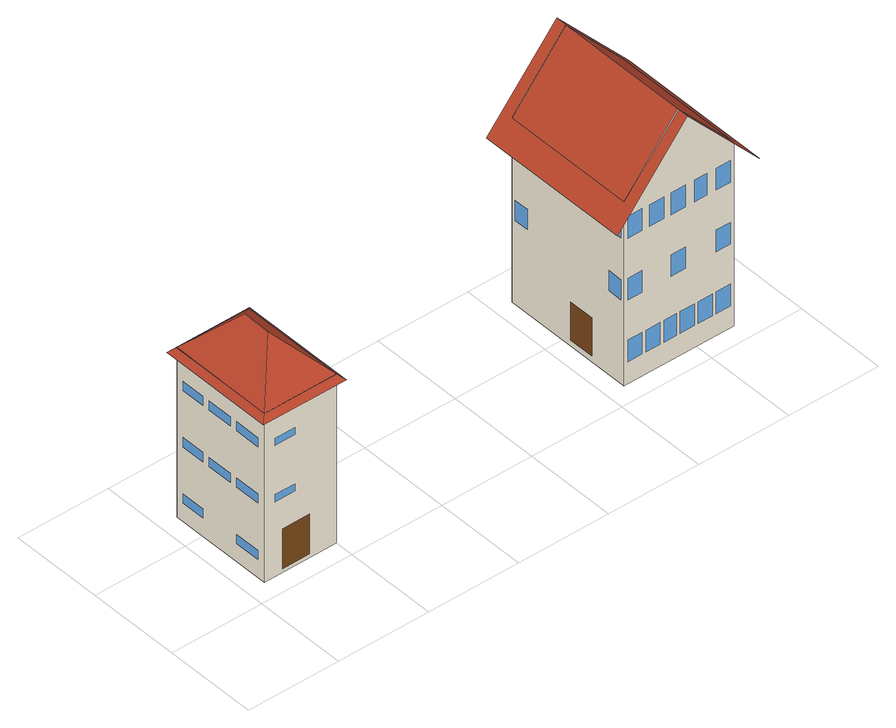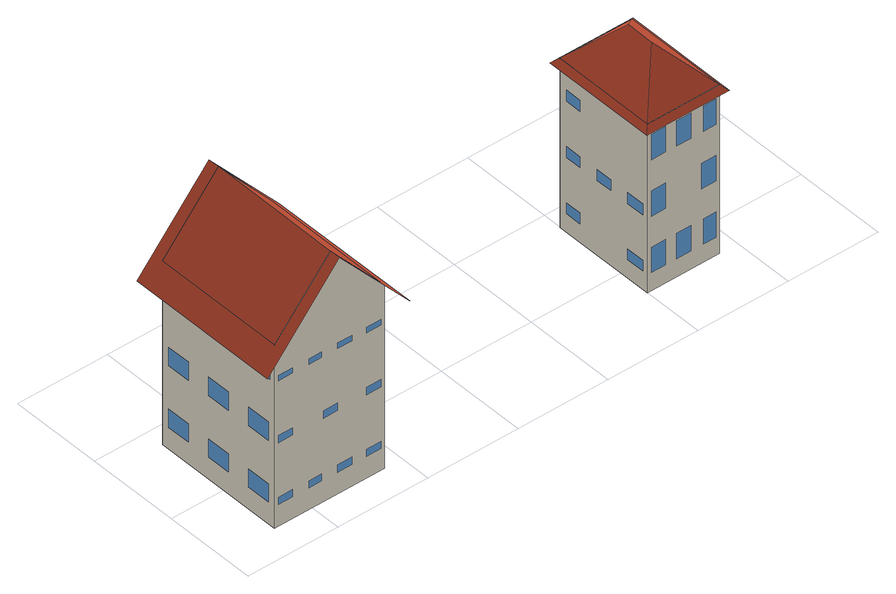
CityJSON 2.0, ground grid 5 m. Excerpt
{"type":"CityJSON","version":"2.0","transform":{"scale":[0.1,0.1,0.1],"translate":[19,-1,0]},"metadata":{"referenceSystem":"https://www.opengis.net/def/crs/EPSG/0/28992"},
"CityObjects":{
"building1":{"type":"Building","attributes":{"roofType":"Hipped","yearOfConstruction":1967,"function":"Residential","storeysAboveGround":3},"geometry":[{"type":"MultiSurface","lod":"3","boundaries":[[[0,1,2,3]],[[4,5,6,7]],[[7,8,9,4]],[[6,8,7]],[[9,5,4]],[[2,8,6,3],[10,11,12,13],[14,15,16,17],[18,19,20,21]],[[12,11,10,13]],[[16,15,14,17]],[[20,19,18,21]],[[1,9,8,2],[22,23,24,25],[26,27,28,29],[30,31,32,33],[34,35,36,37],[38,39,40,41],[42,43,44,45]],[[24,23,22,25]],[[28,27,26,29]],[[32,31,30,33]],[[36,35,34,37]],[[40,39,38,41]],[[44,43,42,45]],[[0,5,9,1],[46,47,48,49],[50,51,52,53],[54,55,56,57],[58,59,60,61],[62,63,64,65],[66,67,68,69],[70,71,72,73],[74,75,76,77]],[[48,47,46,49]],[[52,51,50,53]],[[56,55,54,57]],[[60,59,58,61]],[[64,63,62,65]],[[68,67,66,69]],[[72,71,70,73]],[[76,75,74,77]],[[3,6,5,0],[78,79,80,81],[82,83,84,85],[86,87,88,89],[90,91,92,93],[94,95,96,97],[98,99,100,101],[102,103,104,105],[106,107,108,109]],[[80,79,78,81]],[[84,83,82,85]],[[88,87,86,89]],[[92,91,90,93]],[[96,95,94,97]],[[100,99,98,101]],[[104,103,102,105]],[[108,107,106,109]],[[110,8,6,111]],[[112,9,8,110]],[[5,9,112,113]],[[6,5,113,111]]],"semantics":{"surfaces":[{"type":"GroundSurface"},{"type":"RoofSurface"},{"type":"WallSurface"},{"type":"Door"},{"type":"Window"}],"values":[0,1,1,1,1,2,3,4,4,2,4,4,4,4,4,4,2,4,4,4,4,4,4,4,4,2,4,4,4,4,4,4,4,4,1,1,1,1]}}]},
"building2":{"type":"Building","attributes":{"roofType":"Gabled","yearOfConstruction":1972,"function":"Residential","storeysAboveGround":3},"geometry":[{"type":"MultiSurface","lod":"3","boundaries":[[[114,115,116,117]],[[118,119,120,121]],[[121,122,123,118]],[[117,116,122,121,120],[124,125,126,127],[128,129,130,131],[132,133,134,135],[136,137,138,139],[140,141,142,143],[144,145,146,147],[148,149,150,151],[152,153,154,155],[156,157,158,159],[160,161,162,163],[164,165,166,167],[168,169,170,171],[172,173,174,175],[176,177,178,179]],[[126,125,124,127]],[[130,129,128,131]],[[134,133,132,135]],[[138,137,136,139]],[[142,141,140,143]],[[146,145,144,147]],[[150,149,148,151]],[[154,153,152,155]],[[158,157,156,159]],[[162,161,160,163]],[[166,165,164,167]],[[170,169,168,171]],[[174,173,172,175]],[[178,177,176,179]],[[115,123,122,116],[180,181,182,183],[184,185,186,187],[188,189,190,191],[192,193,194,195],[196,197,198,199],[200,201,202,203],[204,205,206,207],[208,209,210,211],[212,213,214,215],[216,217,218,219]],[[182,181,180,183]],[[186,185,184,187]],[[190,189,188,191]],[[194,193,192,195]],[[198,197,196,199]],[[202,201,200,203]],[[206,205,204,207]],[[210,209,208,211]],[[214,213,212,215]],[[218,217,216,219]],[[115,114,119,118,123],[220,221,222,223],[224,225,226,227],[228,229,230,231],[232,233,234,235],[236,237,238,239],[240,241,242,243],[244,245,246,247],[248,249,250,251],[252,253,254,255],[256,257,258,259],[260,261,262,263]],[[222,221,220,223]],[[226,225,224,227]],[[230,229,228,231]],[[234,233,232,235]],[[238,237,236,239]],[[242,241,240,243]],[[246,245,244,247]],[[250,249,248,251]],[[254,253,252,255]],[[258,257,256,259]],[[262,261,260,263]],[[114,117,120,119],[264,265,266,267],[268,269,270,271],[272,273,274,275],[276,277,278,279],[280,281,282,283],[284,285,286,287],[288,289,290,291],[292,293,294,295],[296,297,298,299]],[[266,265,264,267]],[[270,269,268,271]],[[274,273,272,275]],[[278,277,276,279]],[[282,281,280,283]],[[286,285,284,287]],[[290,289,288,291]],[[294,293,292,295]],[[298,297,296,299]],[[300,301,302,303,118,123,122,121]],[[303,304,305,300,121,120,119,118]]],"semantics":{"surfaces":[{"type":"GroundSurface"},{"type":"RoofSurface"},{"type":"WallSurface"},{"type":"Window"},{"type":"Door"}],"values":[0,1,1,2,3,3,3,3,3,3,3,3,3,3,3,3,3,3,2,3,3,3,3,3,3,3,3,3,3,2,3,3,3,3,3,3,3,3,3,3,3,2,4,3,3,3,3,3,3,3,3,1,1]}}]}
},
"vertices":[
[10,67,0],[50,67,0],[50,10,0],[10,10,0],[30,46,114],[10,67,93],[10,10,93],[30,31,114],[50,10,93],[50,67,93],[20,10,24],[35,10,24],[35,10,2],[20,10,2],[16,10,45],[27,10,45],[27,10,41],[16,10,41],[16,10,76],[27,10,76],[27,10,72],[16,10,72],[50,14,16],[50,23,16],[50,23,10],[50,14,10],[50,54,16],[50,64,16],[50,64,10],[50,54,10],[50,14,47],[50,23,47],[50,23,41],[50,14,41],[50,34,47],[50,43,47],[50,43,41],[50,34,41],[50,54,47],[50,64,47],[50,64,41],[50,54,41],[50,14,78],[50,23,78],[50,23,72],[50,14,72],[48,67,24],[40,67,24],[40,67,10],[48,67,10],[34,67,24],[26,67,24],[26,67,10],[34,67,10],[19,67,24],[12,67,24],[12,67,10],[19,67,10],[48,67,55],[40,67,55],[40,67,41],[48,67,41],[20,67,55],[12,67,55],[12,67,41],[20,67,41],[48,67,86],[40,67,86],[40,67,72],[48,67,72],[34,67,86],[26,67,86],[26,67,72],[34,67,72],[19,67,86],[12,67,86],[12,67,72],[19,67,72],[10,63,15],[10,50,15],[10,50,10],[10,63,10],[10,28,15],[10,14,15],[10,14,10],[10,28,10],[10,63,46],[10,50,46],[10,50,41],[10,63,41],[10,46,46],[10,32,46],[10,32,41],[10,46,41],[10,28,46],[10,14,46],[10,14,41],[10,28,41],[10,63,77],[10,50,77],[10,50,72],[10,63,72],[10,46,77],[10,32,77],[10,32,72],[10,46,72],[10,28,77],[10,14,77],[10,14,72],[10,28,72],[53,7,90],[7,7,90],[53,70,90],[7,70,90],
[210,83,0],[271,83,0],[271,10,0],[210,10,0],[240,83,136],[210,83,101],[210,10,101],[240,10,136],[271,10,101],[271,83,101],[212,10,24],[220,10,24],[220,10,12],[212,10,12],[222,10,24],[230,10,24],[230,10,12],[222,10,12],[232,10,24],[239,10,24],[239,10,12],[232,10,12],[241,10,24],[249,10,24],[249,10,12],[241,10,12],[251,10,24],[259,10,24],[259,10,12],[251,10,12],[261,10,24],[269,10,24],[269,10,12],[261,10,12],[212,10,58],[220,10,58],[220,10,46],[212,10,46],[236,10,58],[244,10,58],[244,10,46],[236,10,46],[261,10,58],[269,10,58],[269,10,46],[261,10,46],[212,10,92],[220,10,92],[220,10,80],[212,10,80],[224,10,92],[232,10,92],[232,10,80],[224,10,80],[236,10,92],[244,10,92],[244,10,80],[236,10,80],[249,10,92],[256,10,92],[256,10,80],[249,10,80],[261,10,92],[269,10,92],[269,10,80],[261,10,80],[271,14,22],[271,27,22],[271,27,12],[271,14,12],[271,40,22],[271,53,22],[271,53,12],[271,40,12],[271,66,22],[271,79,22],[271,79,12],[271,66,12],[271,14,56],[271,27,56],[271,27,46],[271,14,46],[271,40,56],[271,53,56],[271,53,46],[271,40,46],[271,66,56],[271,79,56],[271,79,46],[271,66,46],[271,14,89],[271,27,89],[271,27,80],[271,14,80],[271,31,89],[271,45,89],[271,45,80],[271,31,80],[271,49,89],[271,62,89],[271,62,80],[271,49,80],[271,66,89],[271,80,89],[271,80,80],[271,66,80],[269,83,16],[261,83,16],[261,83,12],[269,83,12],[252,83,16],[245,83,16],[245,83,12],[252,83,12],[236,83,16],[228,83,16],[228,83,12],[236,83,12],[220,83,16],[212,83,16],[212,83,12],[220,83,12],[269,83,50],[261,83,50],[261,83,46],[269,83,46],[244,83,50],[236,83,50],[236,83,46],[244,83,46],[220,83,50],[212,83,50],[212,83,46],[220,83,46],[269,83,83],[261,83,83],[261,83,80],[269,83,80],[252,83,83],[245,83,83],[245,83,80],[252,83,80],[236,83,83],[228,83,83],[228,83,80],[236,83,80],[220,83,83],[212,83,83],[212,83,80],[220,83,80],[210,45,24],[210,31,24],[210,31,3],[210,45,3],[210,81,57],[210,73,57],[210,73,46],[210,81,46],[210,20,57],[210,12,57],[210,12,46],[210,20,46],[210,81,90],[210,73,90],[210,73,80],[210,81,80],[210,69,90],[210,61,90],[210,61,80],[210,69,80],[210,57,90],[210,49,90],[210,49,80],[210,57,80],[210,45,90],[210,37,90],[210,37,80],[210,45,80],[210,32,90],[210,24,90],[210,24,80],[210,32,80],[210,20,90],[210,12,90],[210,12,80],[210,20,80],[240,4,136],[280,4,91],[280,89,91],[240,89,136],[201,89,91],[201,4,91]
]}
